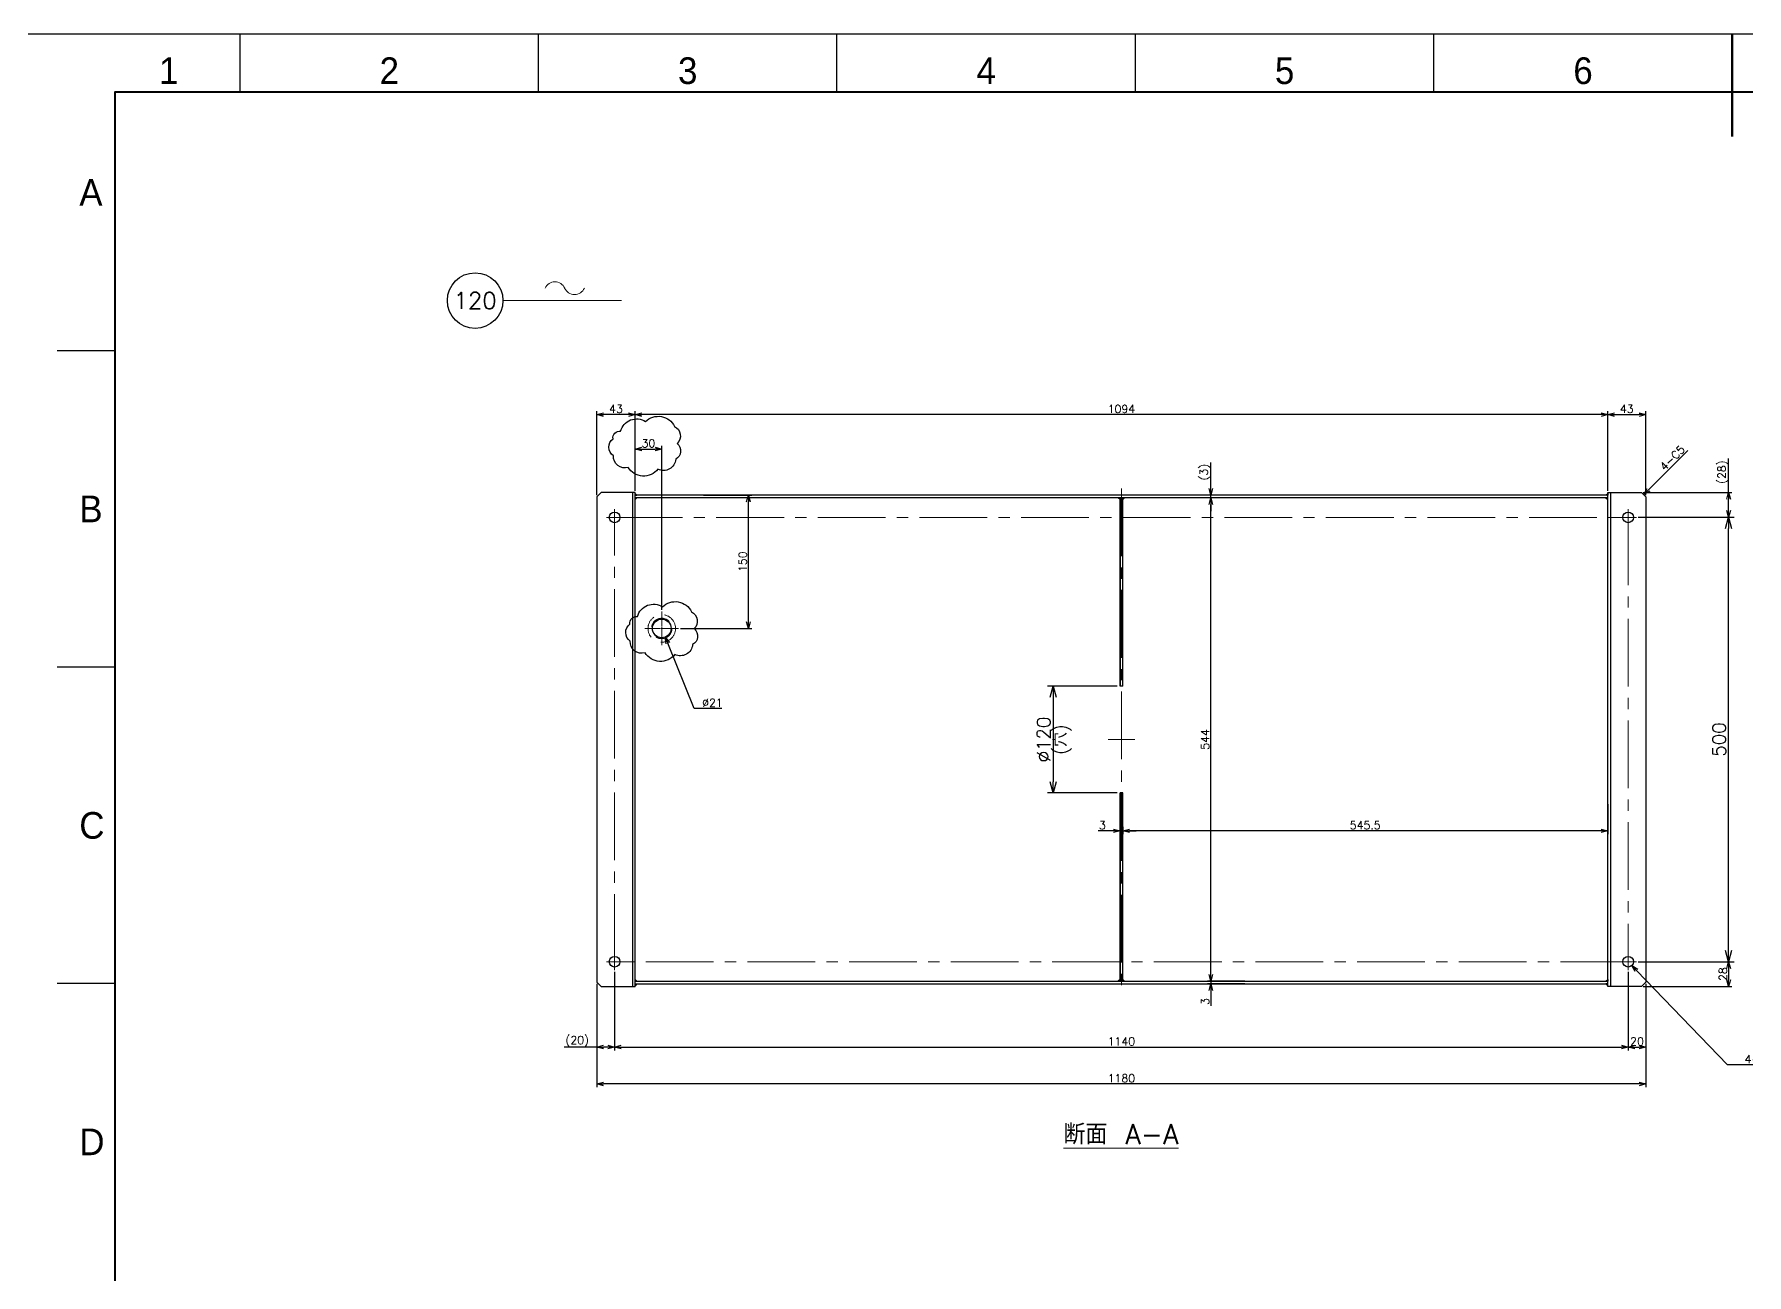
# Model space of a CAD drawing. Header units: millimetres. Extents: x -8731 to 85711, y -14522 to 31379.
# Drawn here: x 81787 to 83713, y 1452 to 2848 of the extents above; entities that cross this region are included whole.
import ezdxf
from ezdxf import colors
from ezdxf.entities.mleader import LeaderData, LeaderLine
from ezdxf.enums import TextEntityAlignment as Align
from ezdxf.math import Vec2, Vec3

# ---------------------------------------------------------------- set-up
doc = ezdxf.new("R2010")
doc.units = ezdxf.units.MM
doc.header["$LTSCALE"] = 4
doc.header["$PDMODE"] = 99
doc.header["$PDSIZE"] = 1
doc.linetypes.add('CENTER2', pattern=[28.575, 19.05, -3.175, 3.175, -3.175])
doc.linetypes.add('HIDDEN', pattern=[9.525, 6.35, -3.175])
for name, color, linetype, lineweight in [('04_HIDDEN', 2, 'HIDDEN', 13), ('05_CENTER', 4, 'CENTER2', 13), ('08_DIM', 3, 'Continuous', 13), ('99_図枠', 7, 'Continuous', 40)]:
    doc.layers.add(name, color=color, linetype=linetype, lineweight=lineweight)
doc.styles.add('KSS_TXT', font='txt.shx', dxfattribs={"bigfont": 'extfont2.shx'})
doc.styles.get("Standard").update_dxf_attribs({"font": 'txt.shx', "bigfont": 'extfont2.shx'})
doc.styles.add('表題用', font='MS PGothic.ttf')
doc.dimstyles.new('KSS_DIM', dxfattribs={"dimscale": 3, "dimtxt": 3, "dimasz": 2.5, "dimexe": 1.25, "dimexo": 0.625, "dimtad": 1, "dimdsep": 46, "dimtxsty": 'KSS_TXT', "dimblk": 'OPEN30', "dimcen": 0, "dimazin": 2, "dimtfac": 0.75, "dimtmove": 0, "dimatfit": 3, "dimldrblk": 'OPEN30', "dimfxl": 1, "dimtolj": 1, "dimarcsym": 0})
doc.dimstyles.new('KSS_DIM$3', dxfattribs={"dimscale": 3, "dimtxt": 3, "dimasz": 2.5, "dimexe": 1.25, "dimexo": 0.625, "dimtad": 1, "dimtih": 1, "dimtoh": 1, "dimdsep": 46, "dimtxsty": 'KSS_TXT', "dimblk": 'OPEN30', "dimcen": 0, "dimazin": 2, "dimtfac": 0.75, "dimtofl": 0, "dimtmove": 0, "dimatfit": 3, "dimldrblk": 'OPEN30', "dimfxl": 1, "dimtolj": 1, "dimarcsym": 0})

# ---------------------------------------------------------------- blocks, each defined once
blk = doc.blocks.new('_Open30')
at = {"color": 0, "linetype": 'ByBlock', "lineweight": -2}
for p, q in [((-1, 0.27), (0, 0)), ((0, 0), (-1, -0.27)), ((0, 0), (-1, 0))]:
    blk.add_line(p, q, dxfattribs=at)
blk = doc.blocks.new('*D4738')
at = {"layer": '08_DIM', "color": 0, "lineweight": -2, "transparency": 16777216}
for p, q in [((83557, 1982.1), (83557, 1948.1)), ((83011.5, 1956.5), (83011.5, 1948.1)), ((83549.5, 1951.9), (83019, 1951.9))]:
    blk.add_line(p, q, dxfattribs=at)
at = {"layer": 'Defpoints', "color": 0, "transparency": 16777216}
for p in [(83557, 1984), (83011.5, 1958.4), (83011.5, 1951.9)]:
    blk.add_point(p, dxfattribs=at)
at = {"layer": '08_DIM', "color": 0, "lineweight": -2, "transparency": 16777216, "xscale": 7.5, "yscale": 7.5, "zscale": 7.5, "rotation": 180}
blk.add_blockref('_Open30', (83011.5, 1951.9), dxfattribs=at)
at = {"layer": '08_DIM', "color": 0, "lineweight": -2, "transparency": 16777216, "xscale": 7.5, "yscale": 7.5, "zscale": 7.5}
blk.add_blockref('_Open30', (83557, 1951.9), dxfattribs=at)
at = {"layer": '08_DIM', "color": 0, "transparency": 16777216, "insert": (83284.3, 1958.2), "char_height": 9, "attachment_point": 5, "style": 'KSS_TXT'}
blk.add_mtext('\\A1;545.5', dxfattribs=at)
blk = doc.blocks.new('*D4739')
at = {"layer": '08_DIM', "color": 0, "lineweight": -2, "transparency": 16777216}
for p, q in [((83001, 1951.9), (82983.8, 1951.9)), ((83008.5, 1930.4), (83008.5, 1955.6)), ((83011.5, 1951.9), (83008.5, 1951.9)), ((83011.5, 1919.6), (83011.5, 1955.6)), ((83019, 1951.9), (83026.5, 1951.9))]:
    blk.add_line(p, q, dxfattribs=at)
at = {"layer": 'Defpoints', "color": 0, "transparency": 16777216}
for p in [(83008.5, 1951.9), (83008.5, 1928.5), (83011.5, 1917.8)]:
    blk.add_point(p, dxfattribs=at)
at = {"layer": '08_DIM', "color": 0, "lineweight": -2, "transparency": 16777216, "xscale": 7.5, "yscale": 7.5, "zscale": 7.5}
blk.add_blockref('_Open30', (83008.5, 1951.9), dxfattribs=at)
at = {"layer": '08_DIM', "color": 0, "lineweight": -2, "transparency": 16777216, "xscale": 7.5, "yscale": 7.5, "zscale": 7.5, "rotation": 180}
blk.add_blockref('_Open30', (83011.5, 1951.9), dxfattribs=at)
at = {"layer": '08_DIM', "color": 0, "transparency": 16777216, "insert": (82988.6, 1958.2), "char_height": 9, "attachment_point": 5, "style": 'KSS_TXT'}
blk.add_mtext('\\A1;3', dxfattribs=at)
blk = doc.blocks.new('*D4740')
at = {"layer": '08_DIM', "color": 0, "lineweight": -2, "transparency": 16777216}
for p, q in [((83005.4, 2114.7), (82927, 2114.7)), ((82933.2, 2102.2), (82933.2, 2007.2)), ((83005.4, 1994.7), (82927, 1994.7))]:
    blk.add_line(p, q, dxfattribs=at)
at = {"layer": 'Defpoints', "color": 0, "transparency": 16777216}
for p in [(83008.5, 2114.7), (82933.2, 1994.7), (83008.5, 1994.7)]:
    blk.add_point(p, dxfattribs=at)
at = {"layer": '08_DIM', "color": 0, "lineweight": -2, "transparency": 16777216, "xscale": 12.5, "yscale": 12.5, "zscale": 12.5}
for p, rotation in [((82933.2, 2114.7), 90), ((82933.2, 1994.7), 270)]:
    blk.add_blockref('_Open30', p, dxfattribs=dict(at, rotation=rotation))
at = {"layer": '08_DIM', "color": 0, "transparency": 16777216, "char_height": 15, "attachment_point": 5, "rotation": 90, "style": 'KSS_TXT'}
for s, insert in [('\\A1;%%C120', (82922.6, 2054.7)), ('\\A1;(穴)', (82943.8, 2054.7))]:
    blk.add_mtext(s, dxfattribs=dict(at, insert=insert))
blk = doc.blocks.new('*D4746')
at = {"layer": '08_DIM', "color": 0, "lineweight": -2, "transparency": 16777216}
blk.add_line((83602.8, 2335.5), (83647.2, 2379.9), dxfattribs=at)
at = {"layer": 'Defpoints', "color": 0, "transparency": 16777216}
for p in [(83708.3, 2441), (83708.3, 2441), (83597.5, 2330.2)]:
    blk.add_point(p, dxfattribs=at)
at = {"layer": '08_DIM', "color": 0, "lineweight": -2, "transparency": 16777216, "xscale": 7.5, "yscale": 7.5, "zscale": 7.5, "rotation": 225}
blk.add_blockref('_Open30', (83597.5, 2330.2), dxfattribs=at)
at = {"layer": '08_DIM', "color": 0, "transparency": 16777216, "insert": (83629.7, 2371.4), "char_height": 9, "attachment_point": 5, "rotation": 45, "style": 'KSS_TXT'}
blk.add_mtext('\\A1;4-C5', dxfattribs=at)
blk = doc.blocks.new('*D4748')
at = {"layer": '08_DIM', "color": 0, "lineweight": -2, "transparency": 16777216}
for p, q in [((83110.6, 2337.2), (83110.6, 2366.4)), ((83148.9, 2329.7), (83106.8, 2329.7)), ((83148.9, 2326.7), (83106.8, 2326.7)), ((83110.6, 2326.7), (83110.6, 2329.7)), ((83110.6, 2319.2), (83110.6, 2311.7))]:
    blk.add_line(p, q, dxfattribs=at)
at = {"layer": 'Defpoints', "color": 0, "transparency": 16777216}
for p in [(83110.6, 2329.7), (83150.8, 2329.7), (83150.8, 2326.7)]:
    blk.add_point(p, dxfattribs=at)
at = {"layer": '08_DIM', "color": 0, "lineweight": -2, "transparency": 16777216, "xscale": 7.5, "yscale": 7.5, "zscale": 7.5}
for p, rotation in [((83110.6, 2329.7), 270), ((83110.6, 2326.7), 90)]:
    blk.add_blockref('_Open30', p, dxfattribs=dict(at, rotation=rotation))
at = {"layer": '08_DIM', "color": 0, "transparency": 16777216, "insert": (83104.2, 2355.5), "char_height": 9, "attachment_point": 5, "rotation": 90, "style": 'KSS_TXT'}
blk.add_mtext('\\A1;(3)', dxfattribs=at)
blk = doc.blocks.new('*D4749')
at = {"layer": '08_DIM', "color": 0, "lineweight": -2, "transparency": 16777216}
for p, q in [((83110.6, 1790.2), (83110.6, 1797.7)), ((83148.9, 1782.7), (83106.8, 1782.7)), ((83148.9, 1779.7), (83106.8, 1779.7)), ((83110.6, 1782.7), (83110.6, 1779.7)), ((83110.6, 1772.2), (83110.6, 1754.9))]:
    blk.add_line(p, q, dxfattribs=at)
at = {"layer": 'Defpoints', "color": 0, "transparency": 16777216}
for p in [(83110.6, 1779.7), (83150.8, 1782.7), (83150.8, 1779.7)]:
    blk.add_point(p, dxfattribs=at)
at = {"layer": '08_DIM', "color": 0, "lineweight": -2, "transparency": 16777216, "xscale": 7.5, "yscale": 7.5, "zscale": 7.5}
for p, rotation in [((83110.6, 1782.7), 270), ((83110.6, 1779.7), 90)]:
    blk.add_blockref('_Open30', p, dxfattribs=dict(at, rotation=rotation))
at = {"layer": '08_DIM', "color": 0, "transparency": 16777216, "insert": (83104.2, 1759.8), "char_height": 9, "attachment_point": 5, "rotation": 90, "style": 'KSS_TXT'}
blk.add_mtext('\\A1;3', dxfattribs=at)
blk = doc.blocks.new('*D4750')
at = {"layer": '08_DIM', "color": 0, "lineweight": -2, "transparency": 16777216}
for p, q in [((83557, 2334.5), (83557, 2424)), ((83564.5, 2420.2), (83592.5, 2420.2)), ((83600, 2329.5), (83600, 2424))]:
    blk.add_line(p, q, dxfattribs=at)
at = {"layer": 'Defpoints', "color": 0, "transparency": 16777216}
for p in [(83600, 2420.2), (83557, 2332.7), (83600, 2327.7)]:
    blk.add_point(p, dxfattribs=at)
at = {"layer": '08_DIM', "color": 0, "lineweight": -2, "transparency": 16777216, "xscale": 7.5, "yscale": 7.5, "zscale": 7.5, "rotation": 180}
blk.add_blockref('_Open30', (83557, 2420.2), dxfattribs=at)
at = {"layer": '08_DIM', "color": 0, "lineweight": -2, "transparency": 16777216, "xscale": 7.5, "yscale": 7.5, "zscale": 7.5}
blk.add_blockref('_Open30', (83600, 2420.2), dxfattribs=at)
at = {"layer": '08_DIM', "color": 0, "transparency": 16777216, "insert": (83578.5, 2426.6), "char_height": 9, "attachment_point": 5, "style": 'KSS_TXT'}
blk.add_mtext('\\A1;43', dxfattribs=at)
blk = doc.blocks.new('*D4751')
at = {"layer": '08_DIM', "color": 0, "lineweight": -2, "transparency": 16777216}
for p, q in [((83148.9, 2326.7), (83106.8, 2326.7)), ((83110.6, 1790.2), (83110.6, 2319.2)), ((83148.9, 1782.7), (83106.8, 1782.7))]:
    blk.add_line(p, q, dxfattribs=at)
at = {"layer": 'Defpoints', "color": 0, "transparency": 16777216}
for p in [(83110.6, 2326.7), (83150.8, 2326.7), (83150.8, 1782.7)]:
    blk.add_point(p, dxfattribs=at)
at = {"layer": '08_DIM', "color": 0, "lineweight": -2, "transparency": 16777216, "xscale": 7.5, "yscale": 7.5, "zscale": 7.5}
for p, rotation in [((83110.6, 2326.7), 90), ((83110.6, 1782.7), 270)]:
    blk.add_blockref('_Open30', p, dxfattribs=dict(at, rotation=rotation))
at = {"layer": '08_DIM', "color": 0, "transparency": 16777216, "insert": (83104.2, 2054.7), "char_height": 9, "attachment_point": 5, "rotation": 90, "style": 'KSS_TXT'}
blk.add_mtext('\\A1;544', dxfattribs=at)
blk = doc.blocks.new('*D4752')
at = {"layer": '08_DIM', "color": 0, "lineweight": -2, "transparency": 16777216}
for p, q in [((82463, 2334.5), (82463, 2424)), ((83549.5, 2420.2), (82470.5, 2420.2)), ((83557, 2334.5), (83557, 2424))]:
    blk.add_line(p, q, dxfattribs=at)
at = {"layer": 'Defpoints', "color": 0, "transparency": 16777216}
for p in [(82463, 2420.2), (82463, 2332.7), (83557, 2332.7)]:
    blk.add_point(p, dxfattribs=at)
at = {"layer": '08_DIM', "color": 0, "lineweight": -2, "transparency": 16777216, "xscale": 7.5, "yscale": 7.5, "zscale": 7.5, "rotation": 180}
blk.add_blockref('_Open30', (82463, 2420.2), dxfattribs=at)
at = {"layer": '08_DIM', "color": 0, "lineweight": -2, "transparency": 16777216, "xscale": 7.5, "yscale": 7.5, "zscale": 7.5}
blk.add_blockref('_Open30', (83557, 2420.2), dxfattribs=at)
at = {"layer": '08_DIM', "color": 0, "transparency": 16777216, "insert": (83010, 2426.6), "char_height": 9, "attachment_point": 5, "style": 'KSS_TXT'}
blk.add_mtext('\\A1;1094', dxfattribs=at)
blk = doc.blocks.new('*D4755')
at = {"layer": '08_DIM', "color": 0, "lineweight": -2, "transparency": 16777216}
for p, q in [((83592.5, 2304.7), (83699.3, 2304.7)), ((83693, 1817.2), (83693, 2292.2)), ((83592.5, 1804.7), (83699.3, 1804.7))]:
    blk.add_line(p, q, dxfattribs=at)
at = {"layer": 'Defpoints', "color": 0, "transparency": 16777216}
for p in [(83589.4, 2304.7), (83693, 2304.7), (83589.4, 1804.7)]:
    blk.add_point(p, dxfattribs=at)
at = {"layer": '08_DIM', "color": 0, "lineweight": -2, "transparency": 16777216, "xscale": 12.5, "yscale": 12.5, "zscale": 12.5}
for p, rotation in [((83693, 2304.7), 90), ((83693, 1804.7), 270)]:
    blk.add_blockref('_Open30', p, dxfattribs=dict(at, rotation=rotation))
at = {"layer": '08_DIM', "color": 0, "transparency": 16777216, "insert": (83682.4, 2054.7), "char_height": 15, "attachment_point": 5, "rotation": 90, "style": 'KSS_TXT'}
blk.add_mtext('\\A1;500', dxfattribs=at)
blk = doc.blocks.new('*D4756')
at = {"layer": '08_DIM', "color": 0, "lineweight": -2, "transparency": 16777216}
for p, q in [((82440, 1793.4), (82440, 1704.9)), ((83580, 1793.4), (83580, 1704.9)), ((82447.5, 1708.6), (83572.5, 1708.6))]:
    blk.add_line(p, q, dxfattribs=at)
at = {"layer": 'Defpoints', "color": 0, "transparency": 16777216}
for p in [(82440, 1795.3), (83580, 1795.3), (83580, 1708.6)]:
    blk.add_point(p, dxfattribs=at)
at = {"layer": '08_DIM', "color": 0, "lineweight": -2, "transparency": 16777216, "xscale": 7.5, "yscale": 7.5, "zscale": 7.5, "rotation": 180}
blk.add_blockref('_Open30', (82440, 1708.6), dxfattribs=at)
at = {"layer": '08_DIM', "color": 0, "lineweight": -2, "transparency": 16777216, "xscale": 7.5, "yscale": 7.5, "zscale": 7.5}
blk.add_blockref('_Open30', (83580, 1708.6), dxfattribs=at)
at = {"layer": '08_DIM', "color": 0, "transparency": 16777216, "insert": (83010, 1715), "char_height": 9, "attachment_point": 5, "style": 'KSS_TXT'}
blk.add_mtext('\\A1;1140', dxfattribs=at)
blk = doc.blocks.new('*D4757')
at = {"layer": '08_DIM', "color": 0, "lineweight": -2, "transparency": 16777216}
for p, q in [((83691.8, 1688.5), (83589.4, 1794.9)), ((83764.5, 1688.5), (83691.8, 1688.5))]:
    blk.add_line(p, q, dxfattribs=at)
at = {"layer": 'Defpoints', "color": 0, "transparency": 16777216}
for p in [(83575.8, 1809), (83584.2, 1800.3)]:
    blk.add_point(p, dxfattribs=at)
at = {"layer": '08_DIM', "color": 0, "lineweight": -2, "transparency": 16777216, "xscale": 7.5, "yscale": 7.5, "zscale": 7.5, "rotation": 133.9049330461401}
blk.add_blockref('_Open30', (83584.2, 1800.3), dxfattribs=at)
at = {"layer": '08_DIM', "color": 0, "transparency": 16777216, "insert": (83738.4, 1694.9), "char_height": 9, "attachment_point": 5, "style": 'KSS_TXT'}
blk.add_mtext('\\A1;4-12キリ', dxfattribs=at)
blk = doc.blocks.new('*D4758')
at = {"layer": '08_DIM', "color": 0, "lineweight": -2, "transparency": 16777216}
for p, q in [((83580, 1793.4), (83580, 1704.9)), ((83600, 1779.8), (83600, 1704.9)), ((83587.5, 1708.6), (83592.5, 1708.6))]:
    blk.add_line(p, q, dxfattribs=at)
at = {"layer": 'Defpoints', "color": 0, "transparency": 16777216}
for p in [(83580, 1795.3), (83600, 1781.7), (83600, 1708.6)]:
    blk.add_point(p, dxfattribs=at)
at = {"layer": '08_DIM', "color": 0, "lineweight": -2, "transparency": 16777216, "xscale": 7.5, "yscale": 7.5, "zscale": 7.5, "rotation": 180}
blk.add_blockref('_Open30', (83580, 1708.6), dxfattribs=at)
at = {"layer": '08_DIM', "color": 0, "lineweight": -2, "transparency": 16777216, "xscale": 7.5, "yscale": 7.5, "zscale": 7.5}
blk.add_blockref('_Open30', (83600, 1708.6), dxfattribs=at)
at = {"layer": '08_DIM', "color": 0, "transparency": 16777216, "insert": (83590, 1715), "char_height": 9, "attachment_point": 5, "style": 'KSS_TXT'}
blk.add_mtext('\\A1;20', dxfattribs=at)
blk = doc.blocks.new('*D4759')
at = {"layer": '08_DIM', "color": 0, "lineweight": -2, "transparency": 16777216}
for p, q in [((82420, 1779.8), (82420, 1663.4)), ((83600, 1779.8), (83600, 1663.4)), ((83592.5, 1667.1), (82427.5, 1667.1))]:
    blk.add_line(p, q, dxfattribs=at)
at = {"layer": 'Defpoints', "color": 0, "transparency": 16777216}
for p in [(82420, 1781.7), (83600, 1781.7), (82420, 1667.1)]:
    blk.add_point(p, dxfattribs=at)
at = {"layer": '08_DIM', "color": 0, "lineweight": -2, "transparency": 16777216, "xscale": 7.5, "yscale": 7.5, "zscale": 7.5, "rotation": 180}
blk.add_blockref('_Open30', (82420, 1667.1), dxfattribs=at)
at = {"layer": '08_DIM', "color": 0, "lineweight": -2, "transparency": 16777216, "xscale": 7.5, "yscale": 7.5, "zscale": 7.5}
blk.add_blockref('_Open30', (83600, 1667.1), dxfattribs=at)
at = {"layer": '08_DIM', "color": 0, "transparency": 16777216, "insert": (83010, 1673.5), "char_height": 9, "attachment_point": 5, "style": 'KSS_TXT'}
blk.add_mtext('\\A1;1180', dxfattribs=at)
blk = doc.blocks.new('*D4760')
at = {"layer": '08_DIM', "color": 0, "lineweight": -2, "transparency": 16777216}
for p, q in [((83591.2, 1804.7), (83696.8, 1804.7)), ((83693, 1797.2), (83693, 1784.2)), ((83596.9, 1776.7), (83696.8, 1776.7))]:
    blk.add_line(p, q, dxfattribs=at)
at = {"layer": 'Defpoints', "color": 0, "transparency": 16777216}
for p in [(83589.4, 1804.7), (83595, 1776.7), (83693, 1776.7)]:
    blk.add_point(p, dxfattribs=at)
at = {"layer": '08_DIM', "color": 0, "lineweight": -2, "transparency": 16777216, "xscale": 7.5, "yscale": 7.5, "zscale": 7.5}
for p, rotation in [((83693, 1804.7), 90), ((83693, 1776.7), 270)]:
    blk.add_blockref('_Open30', p, dxfattribs=dict(at, rotation=rotation))
at = {"layer": '08_DIM', "color": 0, "transparency": 16777216, "insert": (83686.7, 1790.7), "char_height": 9, "attachment_point": 5, "rotation": 90, "style": 'KSS_TXT'}
blk.add_mtext('\\A1;28', dxfattribs=at)
blk = doc.blocks.new('*D4761')
at = {"layer": '08_DIM', "color": 0, "lineweight": -2, "transparency": 16777216}
for p, q in [((83693, 2332.7), (83693, 2370.9)), ((83596.9, 2332.7), (83696.8, 2332.7)), ((83693, 2312.2), (83693, 2325.2)), ((83591.2, 2304.7), (83696.8, 2304.7))]:
    blk.add_line(p, q, dxfattribs=at)
at = {"layer": 'Defpoints', "color": 0, "transparency": 16777216}
for p in [(83595, 2332.7), (83693, 2332.7), (83589.4, 2304.7)]:
    blk.add_point(p, dxfattribs=at)
at = {"layer": '08_DIM', "color": 0, "lineweight": -2, "transparency": 16777216, "xscale": 7.5, "yscale": 7.5, "zscale": 7.5}
for p, rotation in [((83693, 2332.7), 90), ((83693, 2304.7), 270)]:
    blk.add_blockref('_Open30', p, dxfattribs=dict(at, rotation=rotation))
at = {"layer": '08_DIM', "color": 0, "transparency": 16777216, "insert": (83686.7, 2355.5), "char_height": 9, "attachment_point": 5, "rotation": 90, "style": 'KSS_TXT'}
blk.add_mtext('\\A1;(28)', dxfattribs=at)
blk = doc.blocks.new('*D4762')
at = {"layer": '08_DIM', "color": 0, "lineweight": -2, "transparency": 16777216}
for p, q in [((82440, 1793.4), (82440, 1704.9)), ((82420, 1779.8), (82420, 1704.9)), ((82420, 1708.6), (82383.3, 1708.6)), ((82432.5, 1708.6), (82427.5, 1708.6))]:
    blk.add_line(p, q, dxfattribs=at)
at = {"layer": 'Defpoints', "color": 0, "transparency": 16777216}
for p in [(82440, 1795.3), (82420, 1781.7), (82420, 1708.6)]:
    blk.add_point(p, dxfattribs=at)
at = {"layer": '08_DIM', "color": 0, "lineweight": -2, "transparency": 16777216, "xscale": 7.5, "yscale": 7.5, "zscale": 7.5, "rotation": 180}
blk.add_blockref('_Open30', (82420, 1708.6), dxfattribs=at)
at = {"layer": '08_DIM', "color": 0, "lineweight": -2, "transparency": 16777216, "xscale": 7.5, "yscale": 7.5, "zscale": 7.5}
blk.add_blockref('_Open30', (82440, 1708.6), dxfattribs=at)
at = {"layer": '08_DIM', "color": 0, "transparency": 16777216, "insert": (82397.9, 1715), "char_height": 9, "attachment_point": 5, "style": 'KSS_TXT'}
blk.add_mtext('\\A1;(20)', dxfattribs=at)
blk = doc.blocks.new('*D4763')
at = {"layer": '08_DIM', "color": 0, "lineweight": -2, "transparency": 16777216}
for p, q in [((82540, 2329.7), (82594.3, 2329.7)), ((82590.5, 2187.2), (82590.5, 2322.2)), ((82513.9, 2179.7), (82594.3, 2179.7))]:
    blk.add_line(p, q, dxfattribs=at)
at = {"layer": 'Defpoints', "color": 0, "transparency": 16777216}
for p in [(82538.2, 2329.7), (82590.5, 2329.7), (82512, 2179.7)]:
    blk.add_point(p, dxfattribs=at)
at = {"layer": '08_DIM', "color": 0, "lineweight": -2, "transparency": 16777216, "xscale": 7.5, "yscale": 7.5, "zscale": 7.5}
for p, rotation in [((82590.5, 2329.7), 90), ((82590.5, 2179.7), 270)]:
    blk.add_blockref('_Open30', p, dxfattribs=dict(at, rotation=rotation))
at = {"layer": '08_DIM', "color": 0, "transparency": 16777216, "insert": (82584.1, 2254.7), "char_height": 9, "attachment_point": 5, "rotation": 90, "style": 'KSS_TXT'}
blk.add_mtext('\\A1;150', dxfattribs=at)
blk = doc.blocks.new('*D4764')
at = {"layer": '08_DIM', "color": 0, "lineweight": -2, "transparency": 16777216}
for p, q in [((82463, 2334.5), (82463, 2385.3)), ((82470.5, 2381.5), (82485.5, 2381.5)), ((82493, 2200.5), (82493, 2385.3))]:
    blk.add_line(p, q, dxfattribs=at)
at = {"layer": 'Defpoints', "color": 0, "transparency": 16777216}
for p in [(82493, 2381.5), (82463, 2332.7), (82493, 2198.7)]:
    blk.add_point(p, dxfattribs=at)
at = {"layer": '08_DIM', "color": 0, "lineweight": -2, "transparency": 16777216, "xscale": 7.5, "yscale": 7.5, "zscale": 7.5, "rotation": 180}
blk.add_blockref('_Open30', (82463, 2381.5), dxfattribs=at)
at = {"layer": '08_DIM', "color": 0, "lineweight": -2, "transparency": 16777216, "xscale": 7.5, "yscale": 7.5, "zscale": 7.5}
blk.add_blockref('_Open30', (82493, 2381.5), dxfattribs=at)
at = {"layer": '08_DIM', "color": 0, "transparency": 16777216, "insert": (82478, 2387.9), "char_height": 9, "attachment_point": 5, "style": 'KSS_TXT'}
blk.add_mtext('\\A1;30', dxfattribs=at)
blk = doc.blocks.new('*D4765')
at = {"layer": '08_DIM', "color": 0, "lineweight": -2, "transparency": 16777216}
for p, q in [((82529.4, 2089.6), (82499.8, 2163)), ((82560.5, 2089.6), (82529.4, 2089.6))]:
    blk.add_line(p, q, dxfattribs=at)
at = {"layer": 'Defpoints', "color": 0, "transparency": 16777216}
for p in [(82489.1, 2189.4), (82496.9, 2169.9)]:
    blk.add_point(p, dxfattribs=at)
at = {"layer": '08_DIM', "color": 0, "lineweight": -2, "transparency": 16777216, "xscale": 7.5, "yscale": 7.5, "zscale": 7.5, "rotation": 111.9909623841911}
blk.add_blockref('_Open30', (82496.9, 2169.9), dxfattribs=at)
at = {"layer": '08_DIM', "color": 0, "transparency": 16777216, "insert": (82550, 2096), "char_height": 9, "attachment_point": 5, "style": 'KSS_TXT'}
blk.add_mtext('\\A1;%%C21', dxfattribs=at)
blk = doc.blocks.new('*D4804')
at = {"layer": '08_DIM', "color": 0, "lineweight": -2, "transparency": 16777216}
for p, q in [((82420, 2329.5), (82420, 2424)), ((82455.5, 2420.2), (82427.5, 2420.2)), ((82463, 2334.5), (82463, 2424))]:
    blk.add_line(p, q, dxfattribs=at)
at = {"layer": 'Defpoints', "color": 0, "transparency": 16777216}
for p in [(82420, 2420.2), (82463, 2332.7), (82420, 2327.7)]:
    blk.add_point(p, dxfattribs=at)
at = {"layer": '08_DIM', "color": 0, "lineweight": -2, "transparency": 16777216, "xscale": 7.5, "yscale": 7.5, "zscale": 7.5, "rotation": 180}
blk.add_blockref('_Open30', (82420, 2420.2), dxfattribs=at)
at = {"layer": '08_DIM', "color": 0, "lineweight": -2, "transparency": 16777216, "xscale": 7.5, "yscale": 7.5, "zscale": 7.5}
blk.add_blockref('_Open30', (82463, 2420.2), dxfattribs=at)
at = {"layer": '08_DIM', "color": 0, "transparency": 16777216, "insert": (82441.5, 2426.6), "char_height": 9, "attachment_point": 5, "style": 'KSS_TXT'}
blk.add_mtext('\\A1;43', dxfattribs=at)
blk = doc.blocks.new('*U4721')
at = {"layer": '05_CENTER', "color": 0, "linetype": 'CENTER2', "transparency": 16777216}
for p, q in [((-19, 0), (-3.1, 0)), ((0, 3.1), (0, 19)), ((3.1, 0), (19, 0)), ((0, -19), (0, -3.1))]:
    blk.add_line(p, q, dxfattribs=at)
at = {"layer": '05_CENTER', "color": 0, "linetype": 'Continuous', "transparency": 16777216}
for p, q in [((-1.55, 0), (1.55, 0)), ((0, -1.55), (0, 1.55))]:
    blk.add_line(p, q, dxfattribs=at)
blk = doc.blocks.new('*U4722')
at = {"layer": '05_CENTER', "color": 0, "linetype": 'CENTER2', "transparency": 16777216}
for p, q in [((-14, 0), (-2.1, 0)), ((0, 2.1), (0, 14)), ((2.1, 0), (14, 0)), ((0, -14), (0, -2.1))]:
    blk.add_line(p, q, dxfattribs=at)
at = {"layer": '05_CENTER', "color": 0, "linetype": 'Continuous', "transparency": 16777216}
for p, q in [((-1.05, 0), (1.05, 0)), ((0, -1.05), (0, 1.05))]:
    blk.add_line(p, q, dxfattribs=at)
blk = doc.blocks.new('AM_BALLOON1')
at = {"transparency": 16777216}
blk.add_circle((0, 0), 5, dxfattribs=at)
blk.add_attdef('B_NUMBER', text='', height=3, dxfattribs=at).set_placement((0, 0), align=Align.MIDDLE_CENTER)
blk = doc.blocks.new('_OPEN')
at = {"color": 0, "linetype": 'ByBlock'}
for p, q in [((-1, 0.17), (0, 0)), ((0, 0), (-1, -0.17)), ((0, 0), (-1, 0))]:
    blk.add_line(p, q, dxfattribs=at)
blk = doc.blocks.new('p1ba05')
for centre, start, end in [((-2.95, 0.29), 24.2276, 155.5758), ((0, 1.62), 204.2276, 335.5758)]:
    blk.add_arc(centre, 1.62, start, end)

msp = doc.modelspace()

# ---------------------------------------------------------------- linework, layer by layer
at = {"color": 0}
for p, q in [((82460.01058, 2332.65463), (82460.01058, 1776.65463)), ((83560.01058, 2332.65463), (83560.01058, 1776.65463)), ((83557.01058, 2329.65545), (82463.01058, 2329.65545)), ((83557.01058, 2326.65545), (82463.01058, 2326.65545)), ((83008.51058, 2326.65545), (83008.51058, 2114.65545)), ((83008.51058, 2114.65545), (83008.51058, 2326.65545)), ((83011.51058, 2114.65545), (83011.51058, 2326.65545)), ((83011.51058, 2114.65545), (83008.51058, 2114.65545)), ((83011.51058, 1994.65545), (83008.51058, 1994.65545)), ((83008.51058, 1994.65545), (83008.51058, 1782.65545)), ((83008.51058, 1782.65545), (83008.51058, 1994.65545)), ((83011.51058, 1782.65545), (83011.51058, 1994.65545)), ((82463.01058, 1782.65545), (83557.01058, 1782.65463)), ((82463.01058, 1779.65545), (83557.01058, 1779.65463))]:
    msp.add_line(p, q, dxfattribs=at)
at = {"color": 1}
for points in [[(82474.84721, 2412.31546, -0.52056705), (82507.37992, 2406.8952, -0.52056705), (82510.4299, 2387.92432, -0.52056705), (82508.73547, 2369.96972, -0.52056705), (82488.7414, 2358.79045, -0.52056705), (82455.19206, 2360.82303, -0.52056705), (82438.58681, 2374.03491, -0.52056705), (82438.24793, 2393.00579, -0.52056705), (82446.72, 2401.47495, -0.52056705)], [(82493.85627, 2203.79589, -0.52056705), (82526.38898, 2198.37564, -0.52056705), (82529.43896, 2179.40475, -0.52056705), (82527.74453, 2161.45015, -0.52056705), (82507.75046, 2150.27089, -0.52056705), (82474.20112, 2152.30346, -0.52056705), (82457.59588, 2165.51534, -0.52056705), (82457.257, 2184.48623, -0.52056705), (82465.72906, 2192.95538, -0.52056705)]]:
    msp.add_lwpolyline(points, format="xyb", close=True, dxfattribs=at)
at = {"color": 0}
for points in [[(82463.01058, 2332.65463), (82463.01058, 2332.65463), (82425.01058, 2332.65463), (82420.01058, 2327.65463), (82420.01058, 1781.65463), (82425.01058, 1776.65463), (82463.01058, 1776.65463), (82463.01058, 2332.65463)], [(83557.01058, 2332.65463), (83557.01058, 2332.65463), (83595.01058, 2332.65463), (83600.01058, 2327.65463), (83600.01058, 1781.65463), (83595.01058, 1776.65463), (83557.01058, 1776.65463), (83557.01058, 2332.65463)]]:
    msp.add_lwpolyline(points, dxfattribs=at)
at = {"color": 3}
for points in [[(82463.01058, 2329.65545), (82465.01058, 2329.65545), (82465.01058, 2329.65545), (82463.01058, 2331.65545)], [(83557.01058, 2329.65545), (83555.01058, 2329.65545), (83555.01058, 2329.65545), (83557.01058, 2331.65545)], [(82463.01058, 2326.65545), (82465.01058, 2326.65545), (82465.01058, 2326.65545), (82463.01058, 2324.65545)], [(83008.51058, 2326.65545), (83008.51058, 2324.65545), (83008.51058, 2324.65545), (83006.51058, 2326.65545)], [(83011.51058, 2326.65545), (83011.51058, 2324.65545), (83011.51058, 2324.65545), (83013.51058, 2326.65545)], [(83557.01058, 2326.65545), (83555.01058, 2326.65545), (83555.01058, 2326.65545), (83557.01058, 2324.65545)], [(82463.01058, 1782.65545), (82465.01058, 1782.65545), (82465.01058, 1782.65545), (82463.01058, 1784.65545)], [(82463.01058, 1779.65545), (82465.01058, 1779.65545), (82465.01058, 1779.65545), (82463.01058, 1777.65545)], [(83008.51058, 1782.65545), (83008.51058, 1784.65545), (83008.51058, 1784.65545), (83006.51058, 1782.65545)], [(83011.51058, 1782.65545), (83011.51058, 1784.65545), (83011.51058, 1784.65545), (83013.51058, 1782.65545)], [(83557.01058, 1782.65545), (83555.01058, 1782.65545), (83555.01058, 1782.65545), (83557.01058, 1784.65545)], [(83557.01058, 1779.65545), (83555.01058, 1779.65545), (83555.01058, 1779.65545), (83557.01058, 1777.65545)]]:
    msp.add_lwpolyline(points, close=True, dxfattribs=at)
at = {"color": 0}
for centre, radius in [((82440.01058, 2304.65463), 6), ((83580.01058, 2304.65463), 6), ((82493.01058, 2179.65545), 10.5), ((82440.01058, 1804.65545), 6), ((83580.01058, 1804.65545), 6)]:
    msp.add_circle(centre, radius, dxfattribs=at)
at = {"layer": '04_HIDDEN'}
for radius in [15.5, 11.5]:
    msp.add_circle((82493.01058, 2179.65545), radius, dxfattribs=at)
at = {"layer": '05_CENTER'}
for p, q in [((83009.99264, 2337.2177), (83009.99264, 1772.09156)), ((82440.01058, 2313.99568), (82440.01058, 2295.31358)), ((83580.01058, 2313.99568), (83580.01058, 2295.31358)), ((82449.35163, 2304.65463), (82430.66952, 2304.65463)), ((83570.66952, 2304.65463), (83589.35163, 2304.65463)), ((83025.02597, 2054.65545), (82994.95931, 2054.65545)), ((82440.01058, 1813.9965), (82440.01058, 1795.3144)), ((83580.01058, 1813.9965), (83580.01058, 1795.3144)), ((82449.35163, 1804.65545), (82430.66952, 1804.65545)), ((83570.66952, 1804.65545), (83589.35163, 1804.65545))]:
    msp.add_line(p, q, dxfattribs=at)
msp.add_lwpolyline([(82440.01058, 2304.65463), (83580.01058, 2304.65463), (83580.01058, 1804.65545), (82440.01058, 1804.65545)], close=True, dxfattribs=at)
at = {"layer": '08_DIM'}
msp.add_line((82314.36166, 2548.53086), (82447.79956, 2548.53086), dxfattribs=at)
at = {"layer": '99_図枠', "lineweight": 25}
for p, q in [((82018.70921, 2783.21848), (82018.70921, 2848.225)), ((82354.39287, 2783.21848), (82354.39287, 2848.225)), ((82690.07654, 2783.21848), (82690.07654, 2848.225)), ((83025.7602, 2783.21848), (83025.7602, 2848.225)), ((83361.44386, 2783.21848), (83361.44386, 2848.225)), ((81877.84509, 2492.16055), (81812.83857, 2492.16055)), ((81877.84509, 2136.09609), (81812.83857, 2136.09609)), ((81877.84509, 1780.03164), (81812.83857, 1780.03164))]:
    msp.add_line(p, q, dxfattribs=at)
at = {"layer": '99_図枠', "lineweight": 53}
msp.add_line((83697.12752, 2848.225), (83697.12752, 2733.21347), dxfattribs=at)
at = {"layer": '99_図枠'}
msp.add_lwpolyline([(81877.84509, 64.71588), (85646.22296, 64.71588), (85646.22296, 2783.21848), (81877.84509, 2783.21848)], close=True, dxfattribs=at)
at = {"layer": 'Defpoints'}
msp.add_lwpolyline([(81683.02555, 0), (85711.22948, 0), (85711.22948, 2848.225), (81683.02555, 2848.225)], close=True, dxfattribs=at)

# ---------------------------------------------------------------- block references
at = {"layer": '05_CENTER', "linetype": 'CENTER2'}
for name in ['*U4721', '*U4722']:
    msp.add_blockref(name, (82493.01058, 2179.65545), dxfattribs=at)
at = {"layer": '08_DIM', "xscale": 7.5, "yscale": 7.5, "zscale": 7.5}
msp.add_blockref('p1ba05', (82394.86783, 2555.36881), dxfattribs=at)

# ---------------------------------------------------------------- texts
at = {"layer": '08_DIM', "style": 'KSS_TXT'}
msp.add_text('%%u断面 A-A', height=22.5, dxfattribs=at).set_placement((82944.80339, 1599.36945))
at = {"layer": '99_図枠', "lineweight": 13, "style": '表題用'}
for s, p in [('1', (81938.47279, 2783.21848)), ('2', (82186.55104, 2783.21848)), ('3', (82522.23471, 2783.21848)), ('4', (82857.91837, 2783.21848)), ('5', (83193.60203, 2783.21848)), ('6', (83529.28569, 2783.21848))]:
    msp.add_text(s, height=30.00301, dxfattribs=at).set_placement(p, align=Align.BOTTOM_CENTER)
for s, p in [('A', (81837.84108, 2670.19277)), ('B', (81837.84108, 2314.12832)), ('C', (81837.84108, 1958.06386)), ('D', (81837.84108, 1601.99941))]:
    msp.add_text(s, height=30.00301, dxfattribs=at).set_placement(p, align=Align.MIDDLE_LEFT)

# ---------------------------------------------------------------- dimensions: what is measured, and where the dimension line sits
at = {"layer": '08_DIM'}
for base, p1, p2, angle, override, picture, middle in [((82420.01058, 2420.24145), (82463.01058, 2332.65463), (82420.01058, 2327.65463), 0, {"dimarcsym": 1}, '*D4804', (82441.51058, 2426.61645)), ((82463.01058, 2420.24145), (83557.01058, 2332.65463), (82463.01058, 2332.65463), 180, {"dimarcsym": 1}, '*D4752', (83010.01058, 2426.61645)), ((83600.01058, 2420.24145), (83557.01058, 2332.65463), (83600.01058, 2327.65463), 180, {"dimarcsym": 1}, '*D4750', (83578.51058, 2426.61645)), ((83110.57648, 2326.65545), (83150.76508, 1782.65493), (83150.76508, 2326.65545), 270, {"dimarcsym": 1}, '*D4751', (83104.20148, 2054.65519)), ((83693.03527, 2304.65463), (83589.35163, 1804.65545), (83589.35163, 2304.65463), 90, {"dimscale": 5, "dimarcsym": 1}, '*D4755', (83682.41027, 2054.65504)), ((83110.5766, 1779.65493), (83150.7652, 1782.65495), (83150.7652, 1779.65493), 270, {"dimarcsym": 1}, '*D4749', (83104.2016, 1759.77993)), ((83693.03527, 1776.65463), (83589.35163, 1804.65545), (83595.01058, 1776.65463), 90, {"dimarcsym": 1}, '*D4760', (83686.66027, 1790.65504))]:
    dim = msp.add_linear_dim(base=base, p1=p1, p2=p2, angle=angle, dimstyle='KSS_DIM', override=override, dxfattribs=at)
    dim.commit()
    dim.dimension.update_dxf_attribs({"geometry": picture, "text_midpoint": middle})
dim = msp.add_linear_dim(base=(83708.31367, 2440.95772), p1=(83597.51058, 2330.15463), p2=(83708.31367, 2440.95772), angle=45, text='4-C5', dimstyle='KSS_DIM', override={"dimse1": 1, "dimse2": 1, "dimsd2": 1, "dimarcsym": 1}, dxfattribs=at)
dim.commit()
dim.dimension.update_dxf_attribs({"geometry": '*D4746', "text_midpoint": (83634.23145, 2366.8755), "dimtype": 161})
at = {"layer": '08_DIM', "color": 1}
dim = msp.add_linear_dim(base=(82493.01058, 2381.54293), p1=(82463.01058, 2332.65463), p2=(82493.01058, 2198.65545), dimstyle='KSS_DIM', dxfattribs=at)
dim.commit()
dim.dimension.update_dxf_attribs({"geometry": '*D4764', "text_midpoint": (82478.01058, 2387.91793)})
at = {"layer": '08_DIM'}
for base, p1, p2, text, override, picture, middle in [((83693.03527, 2332.65463), (83589.35163, 2304.65463), (83595.01058, 2332.65463), '(<>)', {"dimarcsym": 1}, '*D4761', (83686.66027, 2355.52963)), ((83110.57648, 2329.65545), (83150.76508, 2326.65545), (83150.76508, 2329.65545), '(<>)', {"dimarcsym": 1}, '*D4748', (83104.20148, 2355.53045)), ((82933.20819, 1994.65545), (83008.51058, 2114.65545), (83008.51058, 1994.65545), '%%C<>', {"dimscale": 5, "dimpost": '\\X(穴)'}, '*D4740', (82933.20819, 2054.65545))]:
    dim = msp.add_linear_dim(base=base, p1=p1, p2=p2, angle=90, text=text, dimstyle='KSS_DIM', override=override, dxfattribs=at)
    dim.commit()
    dim.dimension.update_dxf_attribs({"geometry": picture, "text_midpoint": middle})
dim = msp.add_linear_dim(base=(82590.51369, 2329.65545), p1=(82512.01058, 2179.65545), p2=(82538.17436, 2329.65545), angle=90, dimstyle='KSS_DIM', dxfattribs=at)
dim.commit()
dim.dimension.update_dxf_attribs({"geometry": '*D4763', "text_midpoint": (82584.13869, 2254.65545)})
dim = msp.add_diameter_dim_2p(p1=(82489.07874, 2189.3915), p2=(82496.94241, 2169.9194), dimstyle='KSS_DIM$3', override={"dimpost": '%%C<>'}, dxfattribs=at)
dim.commit()
dim.dimension.update_dxf_attribs({"geometry": '*D4765', "text_midpoint": (82550.01244, 2089.57863), "dimtype": 163})
for base, p1, p2, picture, middle in [((83011.51058, 1951.87084), (83557.01058, 1983.98723), (83011.51058, 1958.36241), '*D4738', (83284.26058, 1958.24584)), ((83580.01058, 1708.64464), (82440.01058, 1795.3144), (83580.01058, 1795.3144), '*D4756', (83010.01058, 1715.01964)), ((83600.01058, 1708.64464), (83580.01058, 1795.3144), (83600.01058, 1781.65463), '*D4758', (83590.01058, 1715.01964)), ((82420.01058, 1667.11347), (83600.01058, 1781.65463), (82420.01058, 1781.65463), '*D4759', (83010.01058, 1673.48847))]:
    dim = msp.add_linear_dim(base=base, p1=p1, p2=p2, dimstyle='KSS_DIM', override={"dimarcsym": 1}, dxfattribs=at)
    dim.commit()
    dim.dimension.update_dxf_attribs({"geometry": picture, "text_midpoint": middle})
dim = msp.add_linear_dim(base=(83008.51058, 1951.87084), p1=(83011.51058, 1917.77068), p2=(83008.51058, 1928.50513), dimstyle='KSS_DIM', dxfattribs=at)
dim.commit()
dim.dimension.update_dxf_attribs({"geometry": '*D4739', "text_midpoint": (82988.63558, 1958.24584)})
dim = msp.add_linear_dim(base=(82420.01058, 1708.64464), p1=(82440.01058, 1795.3144), p2=(82420.01058, 1781.65463), text='(<>)', dimstyle='KSS_DIM', override={"dimarcsym": 1}, dxfattribs=at)
dim.commit()
dim.dimension.update_dxf_attribs({"geometry": '*D4762', "text_midpoint": (82397.88558, 1715.01964)})
dim = msp.add_diameter_dim_2p(p1=(83575.84979, 1808.9784), p2=(83584.17136, 1800.3325), text='4-<>キリ', dimstyle='KSS_DIM$3', override={"dimpost": '<>', "dimtix": 1, "dimarcsym": 1}, dxfattribs=at)
dim.commit()
dim.dimension.update_dxf_attribs({"geometry": '*D4757', "text_midpoint": (83738.44881, 1688.48433), "dimtype": 163})

# ---------------------------------------------------------------- leaders
ml = msp.add_multileader_block('Standard', dxfattribs=at)
ml.set_content('AM_BALLOON1', color=256, scale=6.25)
ml.set_attribute('B_NUMBER', '120', width=0)
ml.set_leader_properties(color=256, linetype='ByLayer', lineweight=-1)
ml.set_arrow_properties(name='OPEN')
ml.build(insert=Vec2(0, 0))
ml.multileader.update_dxf_attribs({"leader_type": 0, "has_dogleg": 0, "text_right_attachment_type": 6, "dogleg_length": 0, "arrow_head_size": 12.5, "scale": 2.5, "block_connection_type": 1})
ctx = ml.context
ctx.base_point, ctx.scale, ctx.char_height, ctx.arrow_head_size, ctx.landing_gap_size, ctx.plane_origin = Vec3(82283.06772, 2548.57113), 2.5, 25, 12.5, 12.5, Vec3(82283.06772, 2548.57113)
ctx.right_attachment, ctx.attachment_type = 6, 1
notes = []
notes.append((ctx, [(0, (0, 0, 0), (0, 0), (1, 0), 1, [])]))
ctx.block.insert = Vec3(82283.06772, 2548.57113)
for ctx, leaders in notes:
    for number, flags, end, landing, length, lines in leaders:
        leader = LeaderData()
        leader.index, (leader.has_last_leader_line, leader.has_dogleg_vector, leader.attachment_direction) = number, flags
        leader.last_leader_point, leader.dogleg_vector, leader.dogleg_length = Vec3(end), Vec3(landing), length
        for number, points, colour, breaks in lines:
            line = LeaderLine()
            line.index, line.vertices, line.color, line.breaks = number, Vec3.list(points), colors.encode_raw_color(colour), breaks
            leader.lines.append(line)
        ctx.leaders.append(leader)

doc.saveas('drawing.dxf')
